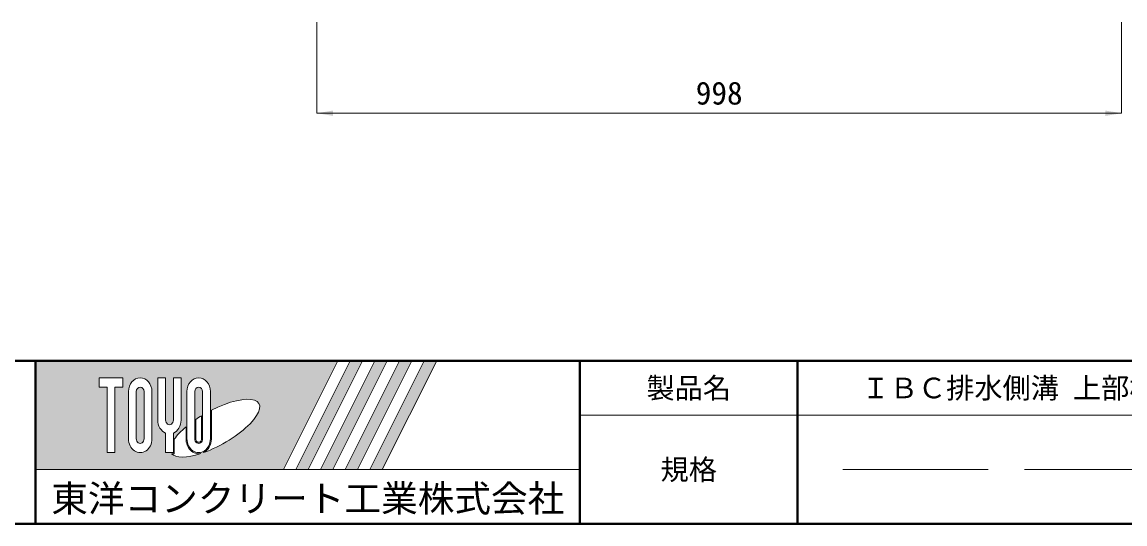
# Model space of a CAD drawing. Units: millimetres at full size; details may follow other scales. Extents: x 50430 to 75195, y 24892 to 47415.
# Drawn here: x 55914 to 57282, y 27122 to 27745 of the extents above; entities that cross this region are included whole.
import ezdxf
from ezdxf.enums import TextEntityAlignment as Align

# ---------------------------------------------------------------- set-up
doc = ezdxf.new("R2010")
doc.units = ezdxf.units.MM
doc.header["$LTSCALE"] = 30
doc.linetypes.add('DASHED', pattern=[7.5, 6, -1.5])
for name, color, linetype, lineweight in [('図枠', 7, 'Continuous', 5), ('寸法線', 7, 'Continuous', 9), ('補助線', 8, 'Continuous', 13)]:
    doc.layers.add(name, color=color, linetype=linetype, lineweight=lineweight)
doc.styles.add('ＭＳ ゴシック', font='')
doc.styles.get('ＭＳ ゴシック').set_extended_font_data('MS Gothic')

# ---------------------------------------------------------------- blocks, each defined once
blk = doc.blocks.new('filled_arrow')
at = {"color": 0, "linetype": 'Continuous', "lineweight": -2}
blk.add_solid([(7.5, 1.25), (0, 0), (7.5, -1.25)], dxfattribs=at)

msp = doc.modelspace()

# ---------------------------------------------------------------- hatches: boundary and pattern name
at = {"layer": '図枠'}
h = msp.add_hatch(color=256, dxfattribs=at)
h.paths.add_polyline_path([(55931.16, 27324.53), (55931.16, 27189.53), (56238.5, 27189.53), (56306, 27324.53)])
edge = h.paths.add_edge_path(flags=16)
edge.add_ellipse((56153.54, 27240.94), major_axis=(54.55, 30.53), ratio=0.3471473, start_angle=-144.31122, end_angle=72.1899, ccw=False)
edge.add_ellipse((56133.34, 27227.76), major_axis=(0, 18.56), ratio=0.8463542, start_angle=-160.70346, end_angle=-90)
edge.add_line((56149.05, 27227.76), (56149.05, 27263.15))
edge = h.paths.add_edge_path(flags=16)
edge.add_ellipse((56133.34, 27286.31), major_axis=(0, 17.13), ratio=0.8463542, start_angle=-90, end_angle=90, ccw=False)
edge.add_line((56147.84, 27286.31), (56147.84, 27227.76))
edge.add_ellipse((56133.34, 27227.76), major_axis=(0, 17.13), ratio=0.8463542, start_angle=90, end_angle=-90, ccw=False)
edge.add_line((56118.84, 27227.76), (56118.84, 27286.31))
edge = h.paths.add_edge_path(flags=16)
edge.add_line((56138.17, 27286.31), (56138.17, 27227.76))
edge.add_ellipse((56133.34, 27227.76), major_axis=(0, 5.71), ratio=0.8463542, start_angle=90, end_angle=-90, ccw=False)
edge.add_line((56128.51, 27227.76), (56128.51, 27286.31))
edge.add_ellipse((56133.34, 27286.31), major_axis=(0, 5.71), ratio=0.8463542, start_angle=-90, end_angle=90, ccw=False)
edge = h.paths.add_edge_path(flags=16)
edge.add_line((56136.96, 27256.38), (56136.96, 27227.76))
edge.add_ellipse((56133.34, 27227.76), major_axis=(0, 4.28), ratio=0.8463541, start_angle=90, end_angle=-90, ccw=False)
edge.add_line((56129.71, 27227.76), (56129.71, 27251.7))
edge.add_ellipse((56153.54, 27240.94), major_axis=(54.55, 30.53), ratio=0.3471473, start_angle=107.79174, end_angle=126.47132, ccw=False)
edge = h.paths.add_edge_path(flags=16)
edge.add_ellipse((56097.08, 27250.96), major_axis=(0, 17.13), ratio=0.8463542, start_angle=-163.34117, end_angle=-90, ccw=False)
edge.add_line((56101.92, 27234.81), (56101.92, 27210.63))
edge.add_line((56101.92, 27210.63), (56092.25, 27210.63))
edge.add_line((56092.25, 27210.63), (56092.25, 27234.81))
edge.add_ellipse((56097.08, 27250.96), major_axis=(0, 17.13), ratio=0.8463542, start_angle=90, end_angle=163.34117, ccw=False)
edge.add_line((56082.58, 27250.96), (56082.58, 27303.44))
edge.add_line((56082.58, 27303.44), (56092.25, 27303.44))
edge.add_line((56092.25, 27303.44), (56092.25, 27250.96))
edge.add_ellipse((56097.08, 27250.96), major_axis=(0, 5.71), ratio=0.8463542, start_angle=90, end_angle=-90)
edge.add_line((56101.92, 27250.96), (56101.92, 27303.44))
edge.add_line((56101.92, 27303.44), (56111.59, 27303.44))
edge.add_line((56111.59, 27303.44), (56111.59, 27250.96))
edge = h.paths.add_edge_path(flags=16)
edge.add_line((56117.63, 27242.54), (56117.63, 27227.76))
edge.add_ellipse((56133.34, 27227.76), major_axis=(0, 18.56), ratio=0.8463542, start_angle=90, end_angle=-171.54427)
edge.add_ellipse((56153.54, 27240.94), major_axis=(54.55, 30.53), ratio=0.3471473, start_angle=-178.64954, end_angle=-148.29244, ccw=False)
edge.add_line((56099.84, 27209.2), (56103.13, 27209.2))
edge.add_line((56103.13, 27209.2), (56103.13, 27227.3))
edge.add_ellipse((56153.54, 27240.94), major_axis=(54.55, 30.53), ratio=0.3471473, start_angle=148.21912, end_angle=165.90812, ccw=False)
edge = h.paths.add_edge_path(flags=16)
edge.add_ellipse((56060.83, 27286.31), major_axis=(0, 17.13), ratio=0.8463542, start_angle=-90, end_angle=90, ccw=False)
edge.add_line((56075.33, 27286.31), (56075.33, 27227.76))
edge.add_ellipse((56060.83, 27227.76), major_axis=(0, 17.13), ratio=0.8463542, start_angle=90, end_angle=-90, ccw=False)
edge.add_line((56046.33, 27227.76), (56046.33, 27286.31))
edge = h.paths.add_edge_path(flags=16)
edge.add_line((56065.66, 27286.31), (56065.66, 27227.76))
edge.add_ellipse((56060.83, 27227.76), major_axis=(0, 5.71), ratio=0.8463542, start_angle=90, end_angle=-90, ccw=False)
edge.add_line((56056, 27227.76), (56056, 27286.31))
edge.add_ellipse((56060.83, 27286.31), major_axis=(0, 5.71), ratio=0.8463542, start_angle=-90, end_angle=90, ccw=False)
h.paths.add_polyline_path([(56039.08, 27303.44), (56039.08, 27292.02), (56029.41, 27292.02), (56029.41, 27210.63), (56019.74, 27210.63), (56019.74, 27292.02), (56010.07, 27292.02), (56010.07, 27303.44)], flags=16)
for points in [[(56253.81, 27189.53), (56269.12, 27189.53), (56336.62, 27324.53), (56321.31, 27324.53)], [(56367.25, 27324.53), (56351.94, 27324.53), (56284.44, 27189.53), (56299.75, 27189.53)], [(56397.88, 27324.53), (56382.57, 27324.53), (56315.07, 27189.53), (56330.38, 27189.53)], [(56428.51, 27324.53), (56413.2, 27324.53), (56345.7, 27189.53), (56361.01, 27189.53)]]:
    msp.add_hatch(color=256, dxfattribs=at).paths.add_polyline_path(points)

# ---------------------------------------------------------------- linework, layer by layer
at = {"layer": '図枠', "lineweight": 40}
for p, q in [((54543.66, 27324.53), (58698.66, 27324.53)), ((55931.16, 27122.03), (55931.16, 27324.53)), ((56606.16, 27122.03), (56606.16, 27324.53)), ((56876.16, 27122.03), (56876.16, 27324.53)), ((54543.66, 27122.03), (58698.66, 27122.03))]:
    msp.add_line(p, q, dxfattribs=at)
at = {"layer": '図枠'}
for p, q in [((55931.16, 27324.53), (56306, 27324.53)), ((56306, 27324.53), (56238.5, 27189.53)), ((56321.31, 27324.53), (56253.81, 27189.53)), ((56336.62, 27324.53), (56269.12, 27189.53)), ((56351.94, 27324.53), (56284.44, 27189.53)), ((56367.25, 27324.53), (56299.75, 27189.53)), ((56382.57, 27324.53), (56315.07, 27189.53)), ((56321.31, 27324.53), (56336.62, 27324.53)), ((56397.88, 27324.53), (56330.38, 27189.53)), ((56413.2, 27324.53), (56345.7, 27189.53)), ((56351.94, 27324.53), (56367.25, 27324.53)), ((56428.51, 27324.53), (56361.01, 27189.53)), ((56382.57, 27324.53), (56397.88, 27324.53)), ((56413.2, 27324.53), (56428.51, 27324.53)), ((56010.07, 27303.44), (56010.07, 27292.02)), ((56010.07, 27303.44), (56039.08, 27303.44)), ((56039.08, 27303.44), (56039.08, 27292.02)), ((56082.58, 27303.44), (56092.25, 27303.44)), ((56082.58, 27250.96), (56082.58, 27303.44)), ((56092.25, 27303.44), (56092.25, 27250.96)), ((56101.92, 27303.44), (56111.59, 27303.44)), ((56101.92, 27250.96), (56101.92, 27303.44)), ((56111.59, 27303.44), (56111.59, 27250.96)), ((56019.74, 27292.02), (56010.07, 27292.02)), ((56019.74, 27292.02), (56019.74, 27210.63)), ((56029.41, 27292.02), (56029.41, 27210.63)), ((56039.08, 27292.02), (56029.41, 27292.02)), ((56046.33, 27286.31), (56046.33, 27227.76)), ((56056, 27227.76), (56056, 27286.31)), ((56065.66, 27286.31), (56065.66, 27227.76)), ((56075.33, 27227.76), (56075.33, 27286.31)), ((56118.84, 27286.31), (56118.84, 27227.76)), ((56128.51, 27227.76), (56128.51, 27286.31)), ((56138.17, 27286.31), (56138.17, 27227.76)), ((56147.84, 27227.76), (56147.84, 27286.31)), ((56149.05, 27227.76), (56149.05, 27263.15)), ((56129.71, 27227.76), (56129.71, 27251.7)), ((56136.96, 27256.38), (56136.96, 27227.76)), ((56092.25, 27234.81), (56092.25, 27210.63)), ((56101.92, 27234.81), (56101.92, 27210.63)), ((56117.63, 27242.54), (56117.63, 27227.76)), ((56103.13, 27227.3), (56103.13, 27209.2)), ((56029.41, 27210.63), (56019.74, 27210.63)), ((56101.92, 27210.63), (56092.25, 27210.63)), ((56099.84, 27209.2), (56103.13, 27209.2)), ((55931.16, 27189.53), (56238.5, 27189.53)), ((56253.81, 27189.53), (56269.12, 27189.53)), ((56284.44, 27189.53), (56299.75, 27189.53)), ((56315.07, 27189.53), (56330.38, 27189.53)), ((56345.7, 27189.53), (56361.01, 27189.53))]:
    msp.add_line(p, q, dxfattribs=at)
at = {"layer": '図枠', "lineweight": 13}
msp.add_line((58698.66, 27257.03), (56606.16, 27257.03), dxfattribs=at)
at = {"layer": '図枠', "linetype": 'DASHED', "lineweight": 9}
msp.add_line((57787.41, 27189.53), (56909.91, 27189.53), dxfattribs=at)
at = {"layer": '図枠'}
for centre, major_axis, ratio, start_param, end_param in [((56060.83, 27286.31), (0, 17.13), 0.846354, 4.712389, 7.8539816), ((56133.34, 27286.31), (0, 17.13), 0.846354, 4.712389, 7.8539816), ((56060.83, 27286.31), (0, 5.71), 0.846354, 4.712389, 7.8539816), ((56133.34, 27286.31), (0, 5.71), 0.846354, 4.712389, 7.8539816), ((56153.54, 27240.94), (54.55, 30.53), 0.347147, 4.2621853, 7.7429163), ((56097.08, 27250.96), (0, 17.13), 0.846354, 1.5707963, 2.8017557), ((56097.08, 27250.96), (0, 5.71), 0.846354, 1.5707963, 4.712389), ((56097.08, 27250.96), (0, 17.13), 0.846354, 3.4814296, 4.712389), ((56153.54, 27240.94), (54.55, 30.53), 0.347147, 1.6817405, 1.8219833), ((56153.54, 27240.94), (54.55, 30.53), 0.347147, 2.0815197, 2.5155126), ((56060.83, 27227.76), (0, 17.13), 0.846354, 1.5707963, 4.712389), ((56060.83, 27227.76), (0, 5.71), 0.846354, 1.5707963, 4.712389), ((56133.34, 27227.76), (0, 18.56), 0.846354, 1.5707963, 3.3154679), ((56133.34, 27227.76), (0, 17.13), 0.846354, 1.5707963, 4.712389), ((56133.34, 27227.76), (0, 5.71), 0.846354, 1.5707963, 4.712389), ((56133.34, 27227.76), (0, 4.28), 0.846354, 1.5707963, 4.712389), ((56133.34, 27227.76), (0, 18.56), 0.846354, 3.5338438, 4.712389), ((56153.54, 27240.94), (54.55, 30.53), 0.347147, 3.2093975, 4.2004451)]:
    msp.add_ellipse(centre, major_axis=major_axis, ratio=ratio, start_param=start_param, end_param=end_param, dxfattribs=at)
at = {"layer": '寸法線'}
for p, q in [((56279.91, 27745.01), (56279.91, 27631.83)), ((57277.91, 27745.01), (57277.91, 27631.83)), ((56279.91, 27631.83), (57277.91, 27631.83))]:
    msp.add_line(p, q, dxfattribs=at)
at = {"layer": '補助線'}
msp.add_line((55931.16, 27189.53), (56606.16, 27189.53), dxfattribs=at)

# ---------------------------------------------------------------- block references
at = {"layer": '寸法線', "xscale": 2.67, "yscale": 2.67}
msp.add_blockref('filled_arrow', (56279.91, 27631.83), dxfattribs=at)
at = {"layer": '寸法線', "xscale": 2.67, "yscale": 2.67, "rotation": 180}
msp.add_blockref('filled_arrow', (57277.91, 27631.83), dxfattribs=at)

# ---------------------------------------------------------------- texts
at = {"layer": '図枠', "style": 'ＭＳ ゴシック'}
for s, height, p in [('製品名', 25.63, (56741.16, 27290.78)), ('ＩＢＣ排水側溝 上部桝 セミフラットＢ 斜左H=50', 25.63, (57348.66, 27290.78)), ('規格', 25.63, (56741.16, 27189.53)), ('東洋コンクリート工業株式会社', 33.32, (56268.66, 27153.67))]:
    msp.add_text(s, height=height, dxfattribs=at).set_placement(p, align=Align.MIDDLE_CENTER)
at = {"layer": '寸法線', "style": 'ＭＳ ゴシック'}
msp.add_text('998', height=28.48, dxfattribs=at).set_placement((56778.91, 27656.83), align=Align.MIDDLE_CENTER)

doc.saveas('drawing.dxf')
